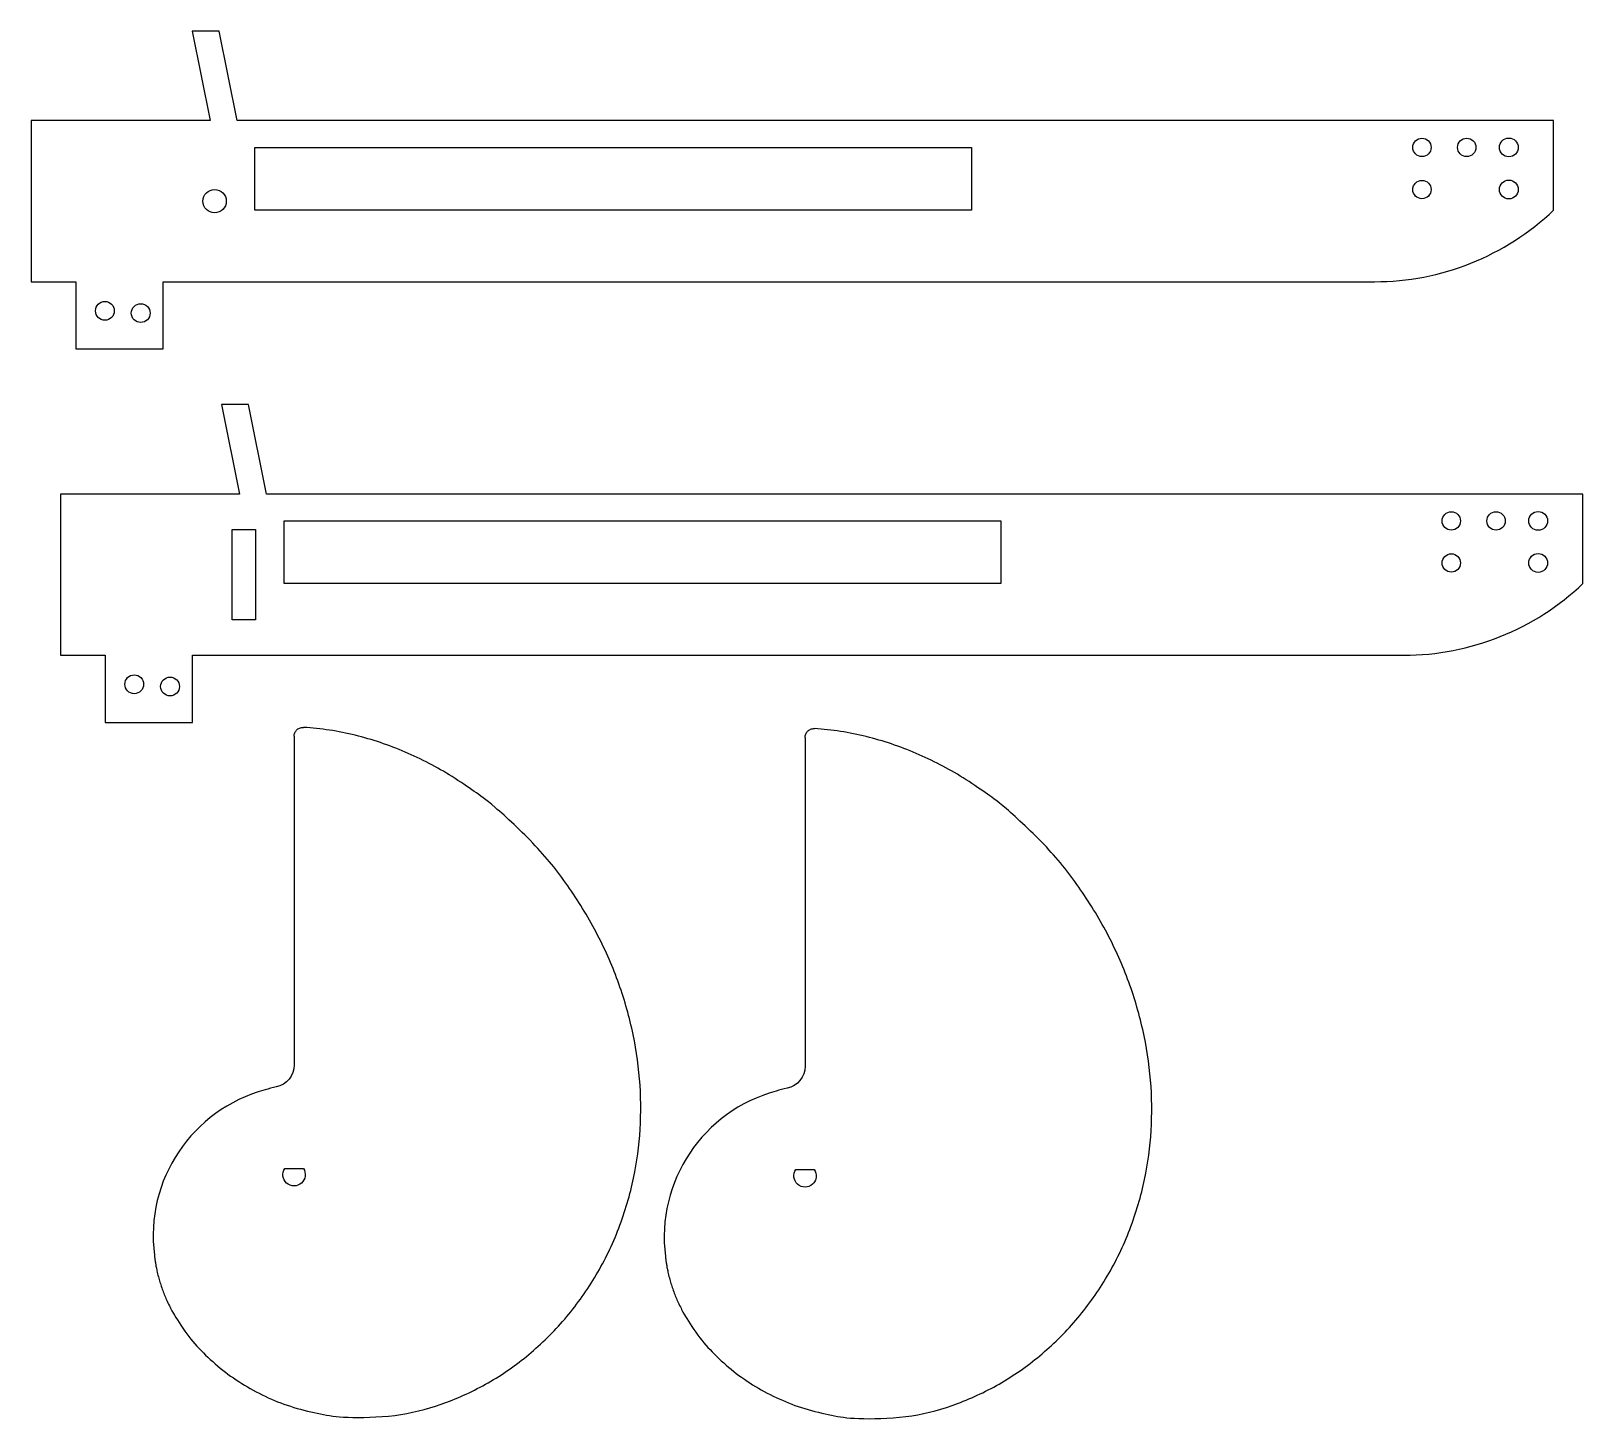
# Model space of a CAD drawing. Header units: millimetres. Extents: x -1 to 345, y 24 to 334.
import ezdxf

# ---------------------------------------------------------------- set-up
doc = ezdxf.new("R2010")
doc.units = ezdxf.units.MM

msp = doc.modelspace()

# ---------------------------------------------------------------- linework, layer by layer
for points in [[(-1.39, 314.37), (-1.39, 278.37), (8.61, 278.37), (8.61, 263.37), (28.11, 263.37), (28.11, 278.37), (298.61, 278.37, 0.192582), (338.61, 294.37), (338.61, 314.37), (44.61, 314.37), (40.61, 334.37), (34.61, 334.37), (38.61, 314.37)], [(5.16, 230.95), (5.16, 194.95), (15.16, 194.95), (15.16, 179.95), (34.66, 179.95), (34.66, 194.95), (305.16, 194.95, 0.192582), (345.16, 210.95), (345.16, 230.95), (51.16, 230.95), (47.16, 250.95), (41.16, 250.95), (45.16, 230.95)], [(55.27, 80.32), (59.42, 80.32, -1.882938)], [(169.42, 80.08), (173.49, 80.08, -1.939563)]]:
    msp.add_lwpolyline(points, format="xyb", close=True)
for points in [[(48.61, 294.37), (48.61, 308.37), (208.61, 308.37), (208.61, 294.37)], [(48.76, 202.85), (43.56, 202.85), (43.56, 223.05), (48.76, 223.05)], [(55.16, 210.95), (55.16, 224.95), (215.16, 224.95), (215.16, 210.95)]]:
    msp.add_lwpolyline(points, close=True)
for points in [[(57.35, 176.83), (57.35, 103.41, -0.356394), (53.35, 98.51, 0.032092), (50.87, 97.84, 0.375758), (26.17, 60.92)], [(171.45, 176.55), (171.45, 103.13, -0.356394), (167.45, 98.23, 0.032092), (164.98, 97.56, 0.375758), (140.28, 60.63)]]:
    msp.add_lwpolyline(points, format="xyb")
for centre, radius in [((309.21, 308.37), 2.05), ((319.21, 308.37), 2.05), ((328.61, 308.37), 2.1), ((39.61, 296.37), 2.6), ((309.21, 298.97), 2.05), ((328.61, 298.97), 2.1), ((15.11, 271.87), 2.1), ((23.11, 271.37), 2.1), ((315.76, 224.95), 2.05), ((325.76, 224.95), 2.05), ((335.16, 224.95), 2.1), ((315.76, 215.55), 2.05), ((335.16, 215.55), 2.1), ((21.66, 188.45), 2.1), ((29.66, 187.95), 2.1)]:
    msp.add_circle(centre, radius)
for points, degree, knots in [([(26.17, 60.92), (26.8, 54.74), (33.44, 36.94), (94.67, -6.04), (181.64, 82.77), (114.46, 175.53), (59.46, 178.83)], 4, [0.2276962, 0.2276962, 0.2276962, 0.2276962, 0.2276962, 0.3201751, 0.489572, 0.995134, 0.995134, 0.995134, 0.995134, 0.995134]), ([(57.35, 176.83), (57.35, 177.09), (57.4, 177.35), (57.59, 177.83), (57.74, 178.05), (58.1, 178.42), (58.32, 178.57), (58.7, 178.73), (58.85, 178.77), (59.16, 178.83), (59.31, 178.84), (59.46, 178.83)], 3, [0, 0, 0, 0, 0.0781289, 0.0781289, 0.1562578, 0.1562578, 0.2343867, 0.2343867, 0.2806815, 0.2806815, 0.3269763, 0.3269763, 0.3269763, 0.3269763]), ([(140.28, 60.63), (140.91, 54.46), (147.55, 36.66), (208.78, -6.32), (295.75, 82.48), (228.57, 175.25), (173.57, 178.54)], 4, [0.2276962, 0.2276962, 0.2276962, 0.2276962, 0.2276962, 0.3201751, 0.489572, 0.995134, 0.995134, 0.995134, 0.995134, 0.995134]), ([(171.45, 176.55), (171.45, 176.81), (171.5, 177.07), (171.7, 177.55), (171.85, 177.77), (172.21, 178.14), (172.43, 178.29), (172.81, 178.45), (172.96, 178.49), (173.26, 178.54), (173.42, 178.55), (173.57, 178.54)], 3, [0, 0, 0, 0, 0.0781289, 0.0781289, 0.1562578, 0.1562578, 0.2343867, 0.2343867, 0.2806815, 0.2806815, 0.3269763, 0.3269763, 0.3269763, 0.3269763])]:
    msp.add_open_spline(points, degree=degree, knots=knots)

doc.saveas('drawing.dxf')
